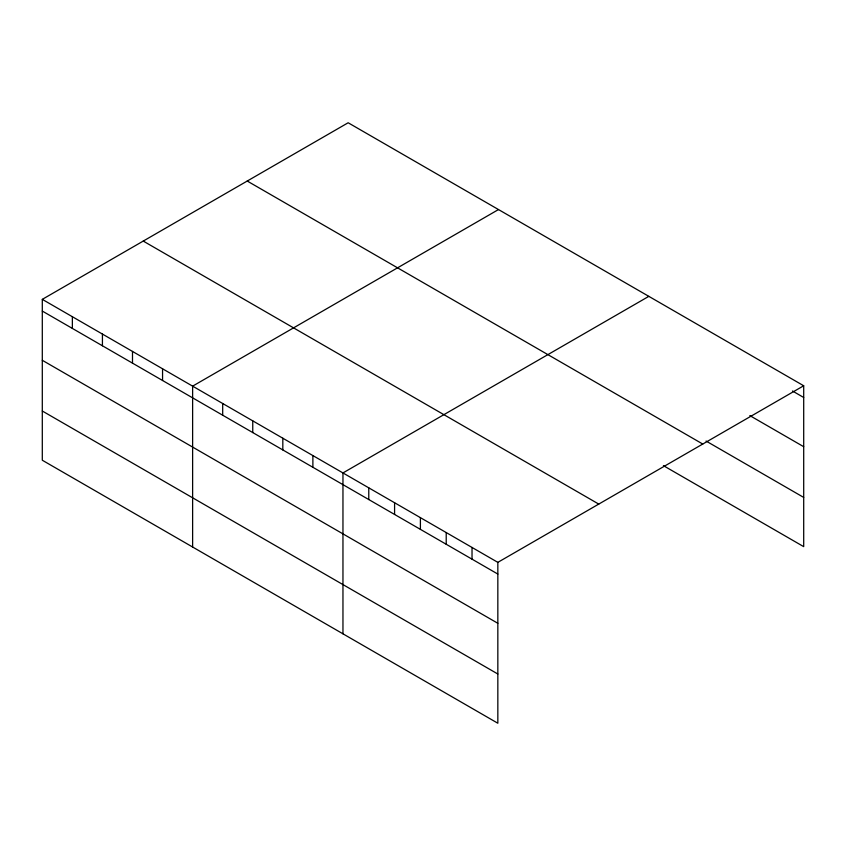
<?xml version="1.0" encoding="UTF-8"?>
<svg xmlns="http://www.w3.org/2000/svg" width="846" height="846" viewBox="0 0 846 846"><rect width="100%" height="100%" fill="white"/><g stroke="black" fill="none" stroke-linecap="round" stroke-linejoin="round"><path stroke-width="1.27" d="M42.3 299.357L497.839 562.357L497.839 723.235L42.3 460.235L42.3 299.357L348.161 122.765L803.7 385.765L803.7 546.643L663.412 465.649M498.495 209.554L192.624 386.146L192.624 547.024M648.819 296.354L342.958 472.935L342.958 633.813M497.839 562.357L803.7 385.765M792.48 391L803.7 397.483M749.831 415.598L803.7 446.699M706.061 441.041L803.7 497.416M247.233 181.044L702.762 444.044M143.238 241.078L598.767 504.089M42.3 311.064L497.839 574.064M42.3 360.29L497.839 623.291M42.3 411.008L497.839 674.008M472.026 547.457L472.026 559.164M446.212 532.557L446.212 544.264M420.399 517.646L420.399 529.363M394.585 502.746L394.585 514.453M368.771 487.846L368.771 499.552M312.883 455.582L312.883 467.288M282.818 438.217L282.818 449.935M252.753 420.864L252.753 432.57M222.688 403.51L222.688 415.217M162.559 368.793L162.559 380.499M132.494 351.428L132.494 363.146M102.429 334.075L102.429 345.781M72.365 316.721L72.365 328.428"/></g></svg>
